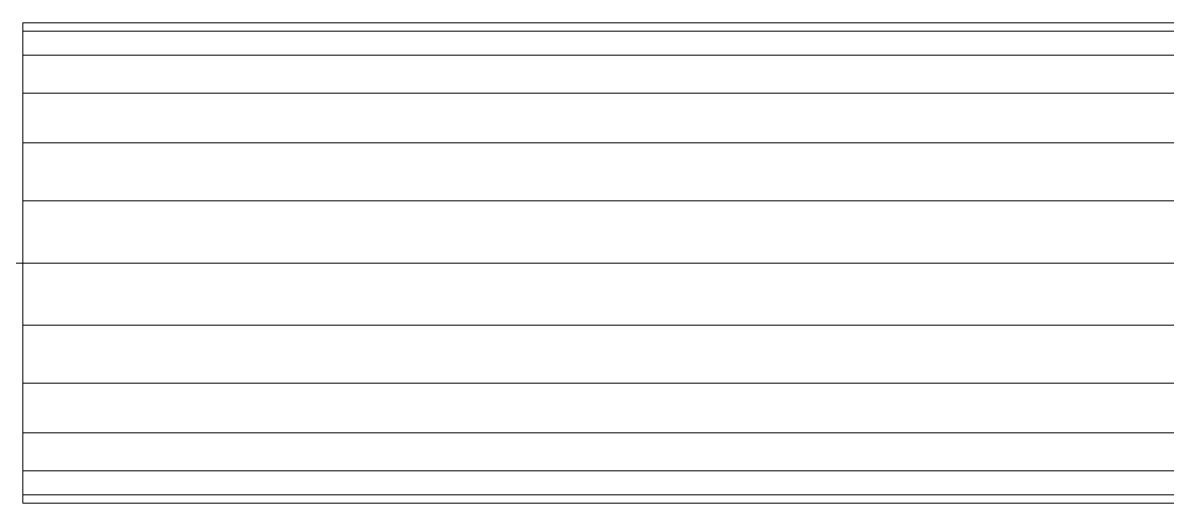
# Model space of a CAD drawing. Header units: inches. Extents: x -3326 to -59, y 8 to 1043.
# Drawn here: x -929.01 to -922.16, y 324.56 to 327.44 of the extents above; entities that cross this region are included whole.
import ezdxf

# ---------------------------------------------------------------- set-up
doc = ezdxf.new("R2010")
doc.units = ezdxf.units.IN
doc.header["$MEASUREMENT"] = 0
doc.layers.add('F-SPRN', color=10, linetype='Continuous', lineweight=9)

msp = doc.modelspace()

# ---------------------------------------------------------------- linework, layer by layer
at = {"layer": 'F-SPRN', "color": 1}
for p in [(-934.9921, 326, 964), (-790.9921, 326, 964), (-790.9921, 326, 964)]:
    msp.add_line(p, (-929.0079, 326, 964), dxfattribs=at)

# ---------------------------------------------------------------- meshes
mesh = msp.add_polyface(dxfattribs=at)
corners = [(-929.0078, 327.4375, 964), (-929.0078, 327.3885, 963.628), (-929.0078, 327.2449, 963.2812), (-929.0078, 327.0165, 962.9835), (-929.0078, 326.7187, 962.7551), (-929.0078, 326.3721, 962.6115), (-929.0078, 326, 962.5625), (-929.0078, 325.6279, 962.6115), (-929.0078, 325.2813, 962.7551), (-929.0078, 324.9835, 962.9835), (-929.0078, 324.7551, 963.2812), (-929.0078, 324.6115, 963.628), (-929.0078, 324.5625, 964), (-929.0078, 324.6115, 964.372), (-929.0078, 324.7551, 964.7187), (-929.0078, 324.9835, 965.0164), (-929.0078, 325.2813, 965.2449), (-929.0078, 325.6279, 965.3885), (-929.0078, 326, 965.4375), (-929.0078, 326.3721, 965.3885), (-929.0078, 326.7187, 965.2449), (-929.0078, 327.0165, 965.0164), (-929.0078, 327.2449, 964.7187), (-929.0078, 327.3885, 964.372)]
mesh.append_faces([[corners[k] for k in face] for face in [(1, 23, 0), (10, 8, 9)]], dxfattribs={"vtx0": -1, "color": 1})
mesh.append_faces([[corners[k] for k in face] for face in [(11, 14, 8, 10)]], dxfattribs={"vtx0": -1, "vtx1": -1, "vtx2": -1, "color": 1})
mesh.append_faces([[corners[k] for k in face] for face in [(19, 4, 5, 7)]], dxfattribs={"vtx0": -1, "vtx2": -1, "vtx3": -1, "color": 1})
mesh.append_faces([[corners[k] for k in face] for face in [(19, 20, 4)]], dxfattribs={"vtx1": -1, "vtx2": -1, "color": 1})
mesh.append_faces([[corners[k] for k in face] for face in [(1, 2, 22, 23), (7, 8, 16, 17)]], dxfattribs={"vtx1": -1, "vtx3": -1, "color": 1})
mesh.append_faces([[corners[k] for k in face] for face in [(5, 6, 7)]], dxfattribs={"vtx2": -1, "color": 1})
mesh.append_faces([[corners[k] for k in face] for face in [(2, 3, 4, 22), (20, 21, 22, 4), (17, 18, 19, 7), (14, 15, 16, 8)]], dxfattribs={"vtx2": -1, "vtx3": -1, "color": 1})
mesh.append_faces([[corners[k] for k in face] for face in [(11, 12, 13, 14)]], dxfattribs={"vtx3": -1, "color": 1})
mesh = msp.add_polyface(dxfattribs=at)
corners = [(-790.9921, 326, 965.4375), (-790.9921, 326.3721, 965.3885), (-790.9921, 326.7187, 965.2449), (-790.9921, 327.0165, 965.0164), (-790.9921, 327.2449, 964.7187), (-790.9921, 327.3885, 964.372), (-790.9921, 327.4375, 964), (-929.0078, 327.4375, 964), (-929.0078, 327.3885, 964.372), (-929.0078, 327.2449, 964.7187), (-929.0078, 327.0165, 965.0164), (-929.0078, 326.7187, 965.2449), (-929.0078, 326.3721, 965.3885), (-929.0078, 326, 965.4375)]
mesh.append_faces([[corners[k] for k in face] for face in [(8, 9, 4, 5), (3, 4, 9, 10), (11, 12, 1, 2), (2, 3, 10, 11)]], dxfattribs={"vtx1": -1, "vtx3": -1, "color": 1})
mesh.append_faces([[corners[k] for k in face] for face in [(6, 7, 8, 5)]], dxfattribs={"vtx2": -1, "color": 1})
mesh.append_faces([[corners[k] for k in face] for face in [(12, 13, 0, 1)]], dxfattribs={"vtx3": -1, "color": 1})
mesh = msp.add_polyface(dxfattribs=at)
corners = [(-790.9921, 327.4375, 964), (-790.9921, 327.3885, 963.628), (-790.9921, 327.2449, 963.2812), (-790.9921, 327.0165, 962.9835), (-790.9921, 326.7187, 962.7551), (-790.9921, 326.3721, 962.6115), (-790.9921, 326, 962.5625), (-929.0078, 326, 962.5625), (-929.0078, 326.3721, 962.6115), (-929.0078, 326.7187, 962.7551), (-929.0078, 327.0165, 962.9835), (-929.0078, 327.2449, 963.2812), (-929.0078, 327.3885, 963.628), (-929.0078, 327.4375, 964)]
mesh.append_faces([[corners[k] for k in face] for face in [(7, 8, 5, 6)]], dxfattribs={"vtx1": -1, "color": 1})
mesh.append_faces([[corners[k] for k in face] for face in [(8, 9, 4, 5), (3, 4, 9, 10), (11, 12, 1, 2), (2, 3, 10, 11)]], dxfattribs={"vtx1": -1, "vtx3": -1, "color": 1})
mesh.append_faces([[corners[k] for k in face] for face in [(12, 13, 0, 1)]], dxfattribs={"vtx3": -1, "color": 1})
mesh = msp.add_polyface(dxfattribs=at)
corners = [(-790.9921, 324.5625, 964), (-790.9921, 324.6115, 964.372), (-790.9921, 324.7551, 964.7187), (-790.9921, 324.9835, 965.0164), (-790.9921, 325.2813, 965.2449), (-790.9921, 325.6279, 965.3885), (-790.9921, 326, 965.4375), (-929.0078, 326, 965.4375), (-929.0078, 325.6279, 965.3885), (-929.0078, 325.2813, 965.2449), (-929.0078, 324.9835, 965.0164), (-929.0078, 324.7551, 964.7187), (-929.0078, 324.6115, 964.372), (-929.0078, 324.5625, 964)]
mesh.append_faces([[corners[k] for k in face] for face in [(7, 8, 5, 6)]], dxfattribs={"vtx1": -1, "color": 1})
mesh.append_faces([[corners[k] for k in face] for face in [(8, 9, 4, 5), (3, 4, 9, 10), (11, 12, 1, 2), (2, 3, 10, 11)]], dxfattribs={"vtx1": -1, "vtx3": -1, "color": 1})
mesh.append_faces([[corners[k] for k in face] for face in [(12, 13, 0, 1)]], dxfattribs={"vtx3": -1, "color": 1})
mesh = msp.add_polyface(dxfattribs=at)
corners = [(-790.9921, 326, 962.5625), (-790.9921, 325.6279, 962.6115), (-790.9921, 325.2813, 962.7551), (-790.9921, 324.9835, 962.9835), (-790.9921, 324.7551, 963.2812), (-790.9921, 324.6115, 963.628), (-790.9921, 324.5625, 964), (-929.0078, 324.5625, 964), (-929.0078, 324.6115, 963.628), (-929.0078, 324.7551, 963.2812), (-929.0078, 324.9835, 962.9835), (-929.0078, 325.2813, 962.7551), (-929.0078, 325.6279, 962.6115), (-929.0078, 326, 962.5625)]
mesh.append_faces([[corners[k] for k in face] for face in [(7, 8, 5, 6)]], dxfattribs={"vtx1": -1, "color": 1})
mesh.append_faces([[corners[k] for k in face] for face in [(8, 9, 4, 5), (3, 4, 9, 10), (11, 12, 1, 2), (2, 3, 10, 11)]], dxfattribs={"vtx1": -1, "vtx3": -1, "color": 1})
mesh.append_faces([[corners[k] for k in face] for face in [(12, 13, 0, 1)]], dxfattribs={"vtx3": -1, "color": 1})

doc.saveas('drawing.dxf')
